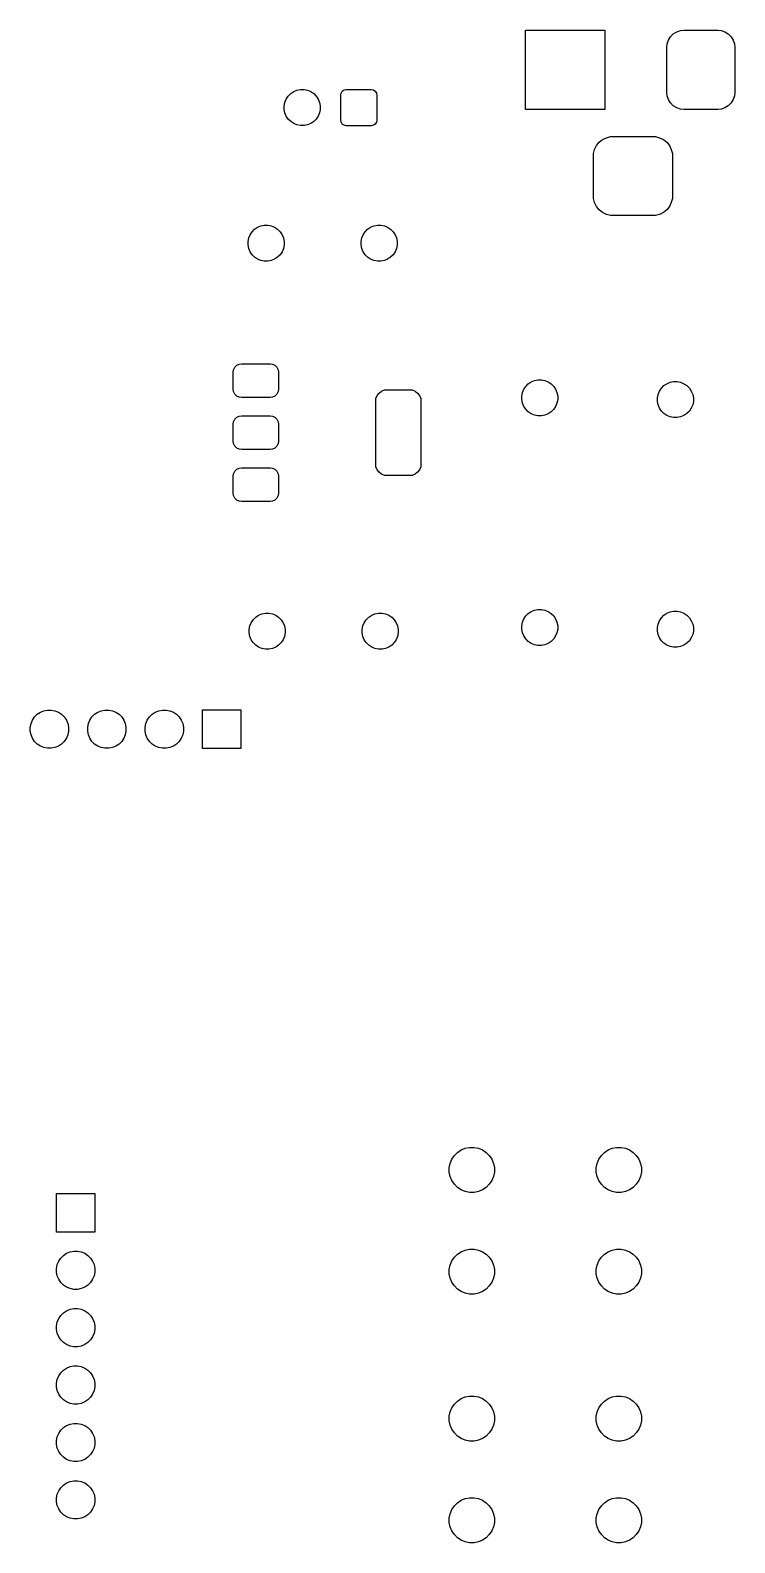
# Model space of a CAD drawing. Extents: x 51.6 to 130.8, y -155.7 to -87.4.
# Drawn here: x 99.7 to 130.8, y -154.3 to -87.4 of the extents above; entities that cross this region are included whole.
import ezdxf

# ---------------------------------------------------------------- set-up
doc = ezdxf.new("R2010")
doc.units = 0
doc.layers.add('BLACK', color=7, linetype='CONTINUOUS')

msp = doc.modelspace()

# ---------------------------------------------------------------- linework, layer by layer
at = {"layer": 'BLACK', "linetype": 'CONTINUOUS'}
for p, q in [((121.575, -90.9025), (121.575, -87.4025)), ((121.575, -87.4025), (125.075, -87.4025)), ((125.075, -87.4025), (125.075, -90.9025)), ((127.986688, -87.687323), (128.109823, -87.564188)), ((128.109823, -87.564188), (128.258036, -87.472769)), ((128.258036, -87.472769), (128.423337, -87.417995)), ((128.423337, -87.417995), (128.575, -87.4025)), ((128.575, -87.4025), (130.075, -87.4025)), ((130.075, -87.4025), (130.226663, -87.417995)), ((130.226663, -87.417995), (130.391964, -87.472769)), ((130.391964, -87.472769), (130.540177, -87.564188)), ((130.540177, -87.564188), (130.663312, -87.687323)), ((127.825, -88.1525), (127.840495, -88.000837)), ((127.825, -90.1525), (127.825, -88.1525)), ((127.840495, -88.000837), (127.895269, -87.835536)), ((127.895269, -87.835536), (127.986688, -87.687323)), ((130.663312, -87.687323), (130.754731, -87.835536)), ((130.754731, -87.835536), (130.809505, -88.000837)), ((130.809505, -88.000837), (130.825, -88.1525)), ((130.825, -88.1525), (130.825, -90.1525)), ((110.994463, -90.447883), (111.081592, -90.317485)), ((111.081592, -90.317485), (111.192485, -90.206592)), ((111.192485, -90.206592), (111.322883, -90.119463)), ((111.322883, -90.119463), (111.467772, -90.059448)), ((111.467772, -90.059448), (111.621586, -90.028852)), ((111.621586, -90.028852), (111.778414, -90.028852)), ((111.778414, -90.028852), (111.932228, -90.059448)), ((111.932228, -90.059448), (112.077117, -90.119463)), ((112.077117, -90.119463), (112.207515, -90.206592)), ((112.207515, -90.206592), (112.318408, -90.317485)), ((112.318408, -90.317485), (112.405537, -90.447883)), ((113.4, -90.275), (113.41903, -90.179329)), ((113.4, -91.375), (113.4, -90.275)), ((113.41903, -90.179329), (113.473223, -90.098223)), ((113.473223, -90.098223), (113.554329, -90.04403)), ((113.554329, -90.04403), (113.65, -90.025)), ((113.65, -90.025), (114.75, -90.025)), ((114.75, -90.025), (114.845671, -90.04403)), ((114.845671, -90.04403), (114.926777, -90.098223)), ((114.926777, -90.098223), (114.98097, -90.179329)), ((114.98097, -90.179329), (115, -90.275)), ((115, -90.275), (115, -91.375)), ((127.840495, -90.304163), (127.825, -90.1525)), ((127.895269, -90.469464), (127.840495, -90.304163)), ((130.809505, -90.304163), (130.754731, -90.469464)), ((130.825, -90.1525), (130.809505, -90.304163)), ((110.903852, -90.746586), (110.934448, -90.592772)), ((110.903852, -90.903414), (110.903852, -90.746586)), ((110.934448, -91.057228), (110.903852, -90.903414)), ((110.934448, -90.592772), (110.994463, -90.447883)), ((112.405537, -90.447883), (112.465552, -90.592772)), ((112.465552, -90.592772), (112.496148, -90.746586)), ((112.496148, -90.903414), (112.465552, -91.057228)), ((112.496148, -90.746586), (112.496148, -90.903414)), ((125.075, -90.9025), (121.575, -90.9025)), ((127.986688, -90.617677), (127.895269, -90.469464)), ((128.109823, -90.740812), (127.986688, -90.617677)), ((128.258036, -90.832231), (128.109823, -90.740812)), ((128.423337, -90.887005), (128.258036, -90.832231)), ((128.575, -90.9025), (128.423337, -90.887005)), ((130.075, -90.9025), (128.575, -90.9025)), ((130.226663, -90.887005), (130.075, -90.9025)), ((130.391964, -90.832231), (130.226663, -90.887005)), ((130.540177, -90.740812), (130.391964, -90.832231)), ((130.663312, -90.617677), (130.540177, -90.740812)), ((130.754731, -90.469464), (130.663312, -90.617677)), ((110.994463, -91.202117), (110.934448, -91.057228)), ((111.081592, -91.332515), (110.994463, -91.202117)), ((111.192485, -91.443408), (111.081592, -91.332515)), ((111.322883, -91.530537), (111.192485, -91.443408)), ((111.467772, -91.590552), (111.322883, -91.530537)), ((111.621586, -91.621148), (111.467772, -91.590552)), ((111.778414, -91.621148), (111.621586, -91.621148)), ((111.932228, -91.590552), (111.778414, -91.621148)), ((112.077117, -91.530537), (111.932228, -91.590552)), ((112.207515, -91.443408), (112.077117, -91.530537)), ((112.318408, -91.332515), (112.207515, -91.443408)), ((112.405537, -91.202117), (112.318408, -91.332515)), ((112.465552, -91.057228), (112.405537, -91.202117)), ((113.41903, -91.470671), (113.4, -91.375)), ((113.473223, -91.551777), (113.41903, -91.470671)), ((113.554329, -91.60597), (113.473223, -91.551777)), ((113.65, -91.625), (113.554329, -91.60597)), ((114.75, -91.625), (113.65, -91.625)), ((114.845671, -91.60597), (114.75, -91.625)), ((114.926777, -91.551777), (114.845671, -91.60597)), ((114.98097, -91.470671), (114.926777, -91.551777)), ((115, -91.375), (114.98097, -91.470671)), ((124.831282, -92.358782), (124.978753, -92.240241)), ((124.978753, -92.240241), (125.148259, -92.156173)), ((125.148259, -92.156173), (125.331875, -92.11051)), ((125.331875, -92.11051), (125.45, -92.1025)), ((125.45, -92.1025), (127.2, -92.1025)), ((127.2, -92.1025), (127.318125, -92.11051)), ((127.318125, -92.11051), (127.501741, -92.156173)), ((127.501741, -92.156173), (127.671247, -92.240241)), ((127.671247, -92.240241), (127.818718, -92.358782)), ((124.575, -92.9775), (124.58301, -92.859375)), ((124.575, -94.7275), (124.575, -92.9775)), ((124.58301, -92.859375), (124.628673, -92.675759)), ((124.628673, -92.675759), (124.712741, -92.506253)), ((124.712741, -92.506253), (124.831282, -92.358782)), ((127.818718, -92.358782), (127.937259, -92.506253)), ((127.937259, -92.506253), (128.021327, -92.675759)), ((128.021327, -92.675759), (128.06699, -92.859375)), ((128.06699, -92.859375), (128.075, -92.9775)), ((128.075, -92.9775), (128.075, -94.7275)), ((124.58301, -94.845625), (124.575, -94.7275)), ((124.628673, -95.029241), (124.58301, -94.845625)), ((128.06699, -94.845625), (128.021327, -95.029241)), ((128.075, -94.7275), (128.06699, -94.845625)), ((124.712741, -95.198747), (124.628673, -95.029241)), ((124.831282, -95.346218), (124.712741, -95.198747)), ((124.978753, -95.464759), (124.831282, -95.346218)), ((125.148259, -95.548827), (124.978753, -95.464759)), ((125.331875, -95.59449), (125.148259, -95.548827)), ((125.45, -95.6025), (125.331875, -95.59449)), ((127.2, -95.6025), (125.45, -95.6025)), ((127.318125, -95.59449), (127.2, -95.6025)), ((127.501741, -95.548827), (127.318125, -95.59449)), ((127.671247, -95.464759), (127.501741, -95.548827)), ((127.818718, -95.346218), (127.671247, -95.464759)), ((127.937259, -95.198747), (127.818718, -95.346218)), ((128.021327, -95.029241), (127.937259, -95.198747)), ((109.394463, -96.447883), (109.481592, -96.317485)), ((109.481592, -96.317485), (109.592485, -96.206592)), ((109.592485, -96.206592), (109.722883, -96.119463)), ((109.722883, -96.119463), (109.867772, -96.059448)), ((109.867772, -96.059448), (110.021586, -96.028852)), ((110.021586, -96.028852), (110.178414, -96.028852)), ((110.178414, -96.028852), (110.332228, -96.059448)), ((110.332228, -96.059448), (110.477117, -96.119463)), ((110.477117, -96.119463), (110.607515, -96.206592)), ((110.607515, -96.206592), (110.718408, -96.317485)), ((110.718408, -96.317485), (110.805537, -96.447883)), ((114.394463, -96.447883), (114.481592, -96.317485)), ((114.481592, -96.317485), (114.592485, -96.206592)), ((114.592485, -96.206592), (114.722883, -96.119463)), ((114.722883, -96.119463), (114.867772, -96.059448)), ((114.867772, -96.059448), (115.021586, -96.028852)), ((115.021586, -96.028852), (115.178414, -96.028852)), ((115.178414, -96.028852), (115.332228, -96.059448)), ((115.332228, -96.059448), (115.477117, -96.119463)), ((115.477117, -96.119463), (115.607515, -96.206592)), ((115.607515, -96.206592), (115.718408, -96.317485)), ((115.718408, -96.317485), (115.805537, -96.447883)), ((109.303852, -96.746586), (109.334448, -96.592772)), ((109.303852, -96.903414), (109.303852, -96.746586)), ((109.334448, -97.057228), (109.303852, -96.903414)), ((109.334448, -96.592772), (109.394463, -96.447883)), ((110.805537, -96.447883), (110.865552, -96.592772)), ((110.865552, -96.592772), (110.896148, -96.746586)), ((110.896148, -96.903414), (110.865552, -97.057228)), ((110.896148, -96.746586), (110.896148, -96.903414)), ((114.303852, -96.746586), (114.334448, -96.592772)), ((114.303852, -96.903414), (114.303852, -96.746586)), ((114.334448, -97.057228), (114.303852, -96.903414)), ((114.334448, -96.592772), (114.394463, -96.447883)), ((115.805537, -96.447883), (115.865552, -96.592772)), ((115.865552, -96.592772), (115.896148, -96.746586)), ((115.896148, -96.903414), (115.865552, -97.057228)), ((115.896148, -96.746586), (115.896148, -96.903414)), ((109.394463, -97.202117), (109.334448, -97.057228)), ((109.481592, -97.332515), (109.394463, -97.202117)), ((109.592485, -97.443408), (109.481592, -97.332515)), ((109.722883, -97.530537), (109.592485, -97.443408)), ((109.867772, -97.590552), (109.722883, -97.530537)), ((110.021586, -97.621148), (109.867772, -97.590552)), ((110.178414, -97.621148), (110.021586, -97.621148)), ((110.332228, -97.590552), (110.178414, -97.621148)), ((110.477117, -97.530537), (110.332228, -97.590552)), ((110.607515, -97.443408), (110.477117, -97.530537)), ((110.718408, -97.332515), (110.607515, -97.443408)), ((110.805537, -97.202117), (110.718408, -97.332515)), ((110.865552, -97.057228), (110.805537, -97.202117)), ((114.394463, -97.202117), (114.334448, -97.057228)), ((114.481592, -97.332515), (114.394463, -97.202117)), ((114.592485, -97.443408), (114.481592, -97.332515)), ((114.722883, -97.530537), (114.592485, -97.443408)), ((114.867772, -97.590552), (114.722883, -97.530537)), ((115.021586, -97.621148), (114.867772, -97.590552)), ((115.178414, -97.621148), (115.021586, -97.621148)), ((115.332228, -97.590552), (115.178414, -97.621148)), ((115.477117, -97.530537), (115.332228, -97.590552)), ((115.607515, -97.443408), (115.477117, -97.530537)), ((115.718408, -97.332515), (115.607515, -97.443408)), ((115.805537, -97.202117), (115.718408, -97.332515)), ((115.865552, -97.057228), (115.805537, -97.202117)), ((108.66559, -102.425499), (108.719807, -102.314596)), ((108.719807, -102.314596), (108.807096, -102.227307)), ((108.807096, -102.227307), (108.917999, -102.17309)), ((108.917999, -102.17309), (109.025, -102.1575)), ((109.025, -102.1575), (110.275, -102.1575)), ((110.275, -102.1575), (110.382001, -102.17309)), ((110.382001, -102.17309), (110.492904, -102.227307)), ((110.492904, -102.227307), (110.580193, -102.314596)), ((110.580193, -102.314596), (110.63441, -102.425499)), ((108.65, -102.5325), (108.66559, -102.425499)), ((108.65, -103.2825), (108.65, -102.5325)), ((110.63441, -102.425499), (110.65, -102.5325)), ((110.65, -102.5325), (110.65, -103.2825)), ((121.581592, -103.157485), (121.692485, -103.046592)), ((121.692485, -103.046592), (121.822883, -102.959463)), ((121.822883, -102.959463), (121.967772, -102.899448)), ((121.967772, -102.899448), (122.121586, -102.868852)), ((122.121586, -102.868852), (122.278414, -102.868852)), ((122.278414, -102.868852), (122.432228, -102.899448)), ((122.432228, -102.899448), (122.577117, -102.959463)), ((122.577117, -102.959463), (122.707515, -103.046592)), ((122.707515, -103.046592), (122.818408, -103.157485)), ((127.692485, -103.126592), (127.822883, -103.039463)), ((127.822883, -103.039463), (127.967772, -102.979448)), ((127.967772, -102.979448), (128.121586, -102.948852)), ((128.121586, -102.948852), (128.278414, -102.948852)), ((128.278414, -102.948852), (128.432228, -102.979448)), ((128.432228, -102.979448), (128.577117, -103.039463)), ((128.577117, -103.039463), (128.707515, -103.126592)), ((108.66559, -103.389501), (108.65, -103.2825)), ((108.719807, -103.500404), (108.66559, -103.389501)), ((108.807096, -103.587693), (108.719807, -103.500404)), ((108.917999, -103.64191), (108.807096, -103.587693)), ((109.025, -103.6575), (108.917999, -103.64191)), ((110.275, -103.6575), (109.025, -103.6575)), ((110.382001, -103.64191), (110.275, -103.6575)), ((110.492904, -103.587693), (110.382001, -103.64191)), ((110.580193, -103.500404), (110.492904, -103.587693)), ((110.63441, -103.389501), (110.580193, -103.500404)), ((110.65, -103.2825), (110.63441, -103.389501)), ((114.95, -103.8075), (114.961427, -103.701217)), ((114.961427, -103.701217), (115.011161, -103.567876)), ((115.011161, -103.567876), (115.096447, -103.453947)), ((115.096447, -103.453947), (115.210376, -103.368661)), ((115.210376, -103.368661), (115.343717, -103.318927)), ((115.343717, -103.318927), (115.45, -103.3075)), ((115.45, -103.3075), (116.45, -103.3075)), ((116.45, -103.3075), (116.556283, -103.318927)), ((116.556283, -103.318927), (116.689624, -103.368661)), ((116.689624, -103.368661), (116.803553, -103.453947)), ((116.803553, -103.453947), (116.888839, -103.567876)), ((116.888839, -103.567876), (116.938573, -103.701217)), ((116.938573, -103.701217), (116.95, -103.8075)), ((121.403852, -103.586586), (121.434448, -103.432772)), ((121.403852, -103.743414), (121.403852, -103.586586)), ((121.434448, -103.432772), (121.494463, -103.287883)), ((121.494463, -103.287883), (121.581592, -103.157485)), ((122.818408, -103.157485), (122.905537, -103.287883)), ((122.905537, -103.287883), (122.965552, -103.432772)), ((122.965552, -103.432772), (122.996148, -103.586586)), ((122.996148, -103.586586), (122.996148, -103.743414)), ((127.403852, -103.666586), (127.434448, -103.512772)), ((127.403852, -103.823414), (127.403852, -103.666586)), ((127.434448, -103.512772), (127.494463, -103.367883)), ((127.494463, -103.367883), (127.581592, -103.237485)), ((127.581592, -103.237485), (127.692485, -103.126592)), ((128.707515, -103.126592), (128.818408, -103.237485)), ((128.818408, -103.237485), (128.905537, -103.367883)), ((128.905537, -103.367883), (128.965552, -103.512772)), ((128.965552, -103.512772), (128.996148, -103.666586)), ((128.996148, -103.666586), (128.996148, -103.823414)), ((114.95, -106.6075), (114.95, -103.8075)), ((116.95, -103.8075), (116.95, -106.6075)), ((121.434448, -103.897228), (121.403852, -103.743414)), ((121.494463, -104.042117), (121.434448, -103.897228)), ((121.581592, -104.172515), (121.494463, -104.042117)), ((121.692485, -104.283408), (121.581592, -104.172515)), ((121.822883, -104.370537), (121.692485, -104.283408)), ((121.967772, -104.430552), (121.822883, -104.370537)), ((122.577117, -104.370537), (122.432228, -104.430552)), ((122.707515, -104.283408), (122.577117, -104.370537)), ((122.818408, -104.172515), (122.707515, -104.283408)), ((122.905537, -104.042117), (122.818408, -104.172515)), ((122.965552, -103.897228), (122.905537, -104.042117)), ((122.996148, -103.743414), (122.965552, -103.897228)), ((127.434448, -103.977228), (127.403852, -103.823414)), ((127.494463, -104.122117), (127.434448, -103.977228)), ((127.581592, -104.252515), (127.494463, -104.122117)), ((127.692485, -104.363408), (127.581592, -104.252515)), ((127.822883, -104.450537), (127.692485, -104.363408)), ((128.707515, -104.363408), (128.577117, -104.450537)), ((128.818408, -104.252515), (128.707515, -104.363408)), ((128.905537, -104.122117), (128.818408, -104.252515)), ((128.965552, -103.977228), (128.905537, -104.122117)), ((128.996148, -103.823414), (128.965552, -103.977228)), ((108.65, -104.8325), (108.66559, -104.725499)), ((108.65, -105.5825), (108.65, -104.8325)), ((108.66559, -104.725499), (108.719807, -104.614596)), ((108.719807, -104.614596), (108.807096, -104.527307)), ((108.807096, -104.527307), (108.917999, -104.47309)), ((108.917999, -104.47309), (109.025, -104.4575)), ((109.025, -104.4575), (110.275, -104.4575)), ((110.275, -104.4575), (110.382001, -104.47309)), ((110.382001, -104.47309), (110.492904, -104.527307)), ((110.492904, -104.527307), (110.580193, -104.614596)), ((110.580193, -104.614596), (110.63441, -104.725499)), ((110.63441, -104.725499), (110.65, -104.8325)), ((110.65, -104.8325), (110.65, -105.5825)), ((122.121586, -104.461148), (121.967772, -104.430552)), ((122.278414, -104.461148), (122.121586, -104.461148)), ((122.432228, -104.430552), (122.278414, -104.461148)), ((127.967772, -104.510552), (127.822883, -104.450537)), ((128.121586, -104.541148), (127.967772, -104.510552)), ((128.278414, -104.541148), (128.121586, -104.541148)), ((128.432228, -104.510552), (128.278414, -104.541148)), ((128.577117, -104.450537), (128.432228, -104.510552)), ((108.66559, -105.689501), (108.65, -105.5825)), ((108.719807, -105.800404), (108.66559, -105.689501)), ((110.63441, -105.689501), (110.580193, -105.800404)), ((110.65, -105.5825), (110.63441, -105.689501)), ((108.807096, -105.887693), (108.719807, -105.800404)), ((108.917999, -105.94191), (108.807096, -105.887693)), ((109.025, -105.9575), (108.917999, -105.94191)), ((110.275, -105.9575), (109.025, -105.9575)), ((110.382001, -105.94191), (110.275, -105.9575)), ((110.492904, -105.887693), (110.382001, -105.94191)), ((110.580193, -105.800404), (110.492904, -105.887693)), ((108.65, -107.1325), (108.66559, -107.025499)), ((108.66559, -107.025499), (108.719807, -106.914596)), ((108.719807, -106.914596), (108.807096, -106.827307)), ((108.807096, -106.827307), (108.917999, -106.77309)), ((108.917999, -106.77309), (109.025, -106.7575)), ((109.025, -106.7575), (110.275, -106.7575)), ((110.275, -106.7575), (110.382001, -106.77309)), ((110.382001, -106.77309), (110.492904, -106.827307)), ((110.492904, -106.827307), (110.580193, -106.914596)), ((110.580193, -106.914596), (110.63441, -107.025499)), ((110.63441, -107.025499), (110.65, -107.1325)), ((114.961427, -106.713783), (114.95, -106.6075)), ((115.011161, -106.847124), (114.961427, -106.713783)), ((115.096447, -106.961053), (115.011161, -106.847124)), ((115.210376, -107.046339), (115.096447, -106.961053)), ((115.343717, -107.096073), (115.210376, -107.046339)), ((116.689624, -107.046339), (116.556283, -107.096073)), ((116.803553, -106.961053), (116.689624, -107.046339)), ((116.888839, -106.847124), (116.803553, -106.961053)), ((116.938573, -106.713783), (116.888839, -106.847124)), ((116.95, -106.6075), (116.938573, -106.713783)), ((108.65, -107.8825), (108.65, -107.1325)), ((110.65, -107.1325), (110.65, -107.8825)), ((115.45, -107.1075), (115.343717, -107.096073)), ((116.45, -107.1075), (115.45, -107.1075)), ((116.556283, -107.096073), (116.45, -107.1075)), ((108.66559, -107.989501), (108.65, -107.8825)), ((108.719807, -108.100404), (108.66559, -107.989501)), ((108.807096, -108.187693), (108.719807, -108.100404)), ((108.917999, -108.24191), (108.807096, -108.187693)), ((109.025, -108.2575), (108.917999, -108.24191)), ((110.275, -108.2575), (109.025, -108.2575)), ((110.382001, -108.24191), (110.275, -108.2575)), ((110.492904, -108.187693), (110.382001, -108.24191)), ((110.580193, -108.100404), (110.492904, -108.187693)), ((110.63441, -107.989501), (110.580193, -108.100404)), ((110.65, -107.8825), (110.63441, -107.989501)), ((121.822883, -113.119463), (121.967772, -113.059448)), ((121.967772, -113.059448), (122.121586, -113.028852)), ((122.121586, -113.028852), (122.278414, -113.028852)), ((122.278414, -113.028852), (122.432228, -113.059448)), ((122.432228, -113.059448), (122.577117, -113.119463)), ((109.353852, -113.911586), (109.384448, -113.757772)), ((109.384448, -113.757772), (109.444463, -113.612883)), ((109.444463, -113.612883), (109.531592, -113.482485)), ((109.531592, -113.482485), (109.642485, -113.371592)), ((109.642485, -113.371592), (109.772883, -113.284463)), ((109.772883, -113.284463), (109.917772, -113.224448)), ((109.917772, -113.224448), (110.071586, -113.193852)), ((110.071586, -113.193852), (110.228414, -113.193852)), ((110.228414, -113.193852), (110.382228, -113.224448)), ((110.382228, -113.224448), (110.527117, -113.284463)), ((110.527117, -113.284463), (110.657515, -113.371592)), ((110.657515, -113.371592), (110.768408, -113.482485)), ((110.768408, -113.482485), (110.855537, -113.612883)), ((110.855537, -113.612883), (110.915552, -113.757772)), ((110.915552, -113.757772), (110.946148, -113.911586)), ((114.353852, -113.911586), (114.384448, -113.757772)), ((114.384448, -113.757772), (114.444463, -113.612883)), ((114.444463, -113.612883), (114.531592, -113.482485)), ((114.531592, -113.482485), (114.642485, -113.371592)), ((114.642485, -113.371592), (114.772883, -113.284463)), ((114.772883, -113.284463), (114.917772, -113.224448)), ((114.917772, -113.224448), (115.071586, -113.193852)), ((115.071586, -113.193852), (115.228414, -113.193852)), ((115.228414, -113.193852), (115.382228, -113.224448)), ((115.382228, -113.224448), (115.527117, -113.284463)), ((115.527117, -113.284463), (115.657515, -113.371592)), ((115.657515, -113.371592), (115.768408, -113.482485)), ((115.768408, -113.482485), (115.855537, -113.612883)), ((115.855537, -113.612883), (115.915552, -113.757772)), ((115.915552, -113.757772), (115.946148, -113.911586)), ((121.403852, -113.746586), (121.434448, -113.592772)), ((121.403852, -113.903414), (121.403852, -113.746586)), ((121.434448, -113.592772), (121.494463, -113.447883)), ((121.494463, -113.447883), (121.581592, -113.317485)), ((121.581592, -113.317485), (121.692485, -113.206592)), ((121.692485, -113.206592), (121.822883, -113.119463)), ((122.577117, -113.119463), (122.707515, -113.206592)), ((122.707515, -113.206592), (122.818408, -113.317485)), ((122.818408, -113.317485), (122.905537, -113.447883)), ((122.905537, -113.447883), (122.965552, -113.592772)), ((122.965552, -113.592772), (122.996148, -113.746586)), ((122.996148, -113.746586), (122.996148, -113.903414)), ((127.403852, -113.826586), (127.434448, -113.672772)), ((127.434448, -113.672772), (127.494463, -113.527883)), ((127.494463, -113.527883), (127.581592, -113.397485)), ((127.581592, -113.397485), (127.692485, -113.286592)), ((127.692485, -113.286592), (127.822883, -113.199463)), ((127.822883, -113.199463), (127.967772, -113.139448)), ((127.967772, -113.139448), (128.121586, -113.108852)), ((128.121586, -113.108852), (128.278414, -113.108852)), ((128.278414, -113.108852), (128.432228, -113.139448)), ((128.432228, -113.139448), (128.577117, -113.199463)), ((128.577117, -113.199463), (128.707515, -113.286592)), ((128.707515, -113.286592), (128.818408, -113.397485)), ((128.818408, -113.397485), (128.905537, -113.527883)), ((128.905537, -113.527883), (128.965552, -113.672772)), ((128.965552, -113.672772), (128.996148, -113.826586)), ((109.353852, -114.068414), (109.353852, -113.911586)), ((109.384448, -114.222228), (109.353852, -114.068414)), ((109.444463, -114.367117), (109.384448, -114.222228)), ((109.531592, -114.497515), (109.444463, -114.367117)), ((110.855537, -114.367117), (110.768408, -114.497515)), ((110.915552, -114.222228), (110.855537, -114.367117)), ((110.946148, -114.068414), (110.915552, -114.222228)), ((110.946148, -113.911586), (110.946148, -114.068414)), ((114.353852, -114.068414), (114.353852, -113.911586)), ((114.384448, -114.222228), (114.353852, -114.068414)), ((114.444463, -114.367117), (114.384448, -114.222228)), ((114.531592, -114.497515), (114.444463, -114.367117)), ((115.855537, -114.367117), (115.768408, -114.497515)), ((115.915552, -114.222228), (115.855537, -114.367117)), ((115.946148, -114.068414), (115.915552, -114.222228)), ((115.946148, -113.911586), (115.946148, -114.068414)), ((121.434448, -114.057228), (121.403852, -113.903414)), ((121.494463, -114.202117), (121.434448, -114.057228)), ((121.581592, -114.332515), (121.494463, -114.202117)), ((121.692485, -114.443408), (121.581592, -114.332515)), ((122.818408, -114.332515), (122.707515, -114.443408)), ((122.905537, -114.202117), (122.818408, -114.332515)), ((122.965552, -114.057228), (122.905537, -114.202117)), ((122.996148, -113.903414), (122.965552, -114.057228)), ((127.403852, -113.983414), (127.403852, -113.826586)), ((127.434448, -114.137228), (127.403852, -113.983414)), ((127.494463, -114.282117), (127.434448, -114.137228)), ((127.581592, -114.412515), (127.494463, -114.282117)), ((127.692485, -114.523408), (127.581592, -114.412515)), ((128.818408, -114.412515), (128.707515, -114.523408)), ((128.905537, -114.282117), (128.818408, -114.412515)), ((128.965552, -114.137228), (128.905537, -114.282117)), ((128.996148, -113.983414), (128.965552, -114.137228)), ((128.996148, -113.826586), (128.996148, -113.983414)), ((109.642485, -114.608408), (109.531592, -114.497515)), ((109.772883, -114.695537), (109.642485, -114.608408)), ((109.917772, -114.755552), (109.772883, -114.695537)), ((110.071586, -114.786148), (109.917772, -114.755552)), ((110.228414, -114.786148), (110.071586, -114.786148)), ((110.382228, -114.755552), (110.228414, -114.786148)), ((110.527117, -114.695537), (110.382228, -114.755552)), ((110.657515, -114.608408), (110.527117, -114.695537)), ((110.768408, -114.497515), (110.657515, -114.608408)), ((114.642485, -114.608408), (114.531592, -114.497515)), ((114.772883, -114.695537), (114.642485, -114.608408)), ((114.917772, -114.755552), (114.772883, -114.695537)), ((115.071586, -114.786148), (114.917772, -114.755552)), ((115.228414, -114.786148), (115.071586, -114.786148)), ((115.382228, -114.755552), (115.228414, -114.786148)), ((115.527117, -114.695537), (115.382228, -114.755552)), ((115.657515, -114.608408), (115.527117, -114.695537)), ((115.768408, -114.497515), (115.657515, -114.608408)), ((121.822883, -114.530537), (121.692485, -114.443408)), ((121.967772, -114.590552), (121.822883, -114.530537)), ((122.121586, -114.621148), (121.967772, -114.590552)), ((122.278414, -114.621148), (122.121586, -114.621148)), ((122.432228, -114.590552), (122.278414, -114.621148)), ((122.577117, -114.530537), (122.432228, -114.590552)), ((122.707515, -114.443408), (122.577117, -114.530537)), ((127.822883, -114.610537), (127.692485, -114.523408)), ((127.967772, -114.670552), (127.822883, -114.610537)), ((128.121586, -114.701148), (127.967772, -114.670552)), ((128.278414, -114.701148), (128.121586, -114.701148)), ((128.432228, -114.670552), (128.278414, -114.701148)), ((128.577117, -114.610537), (128.432228, -114.670552)), ((128.707515, -114.523408), (128.577117, -114.610537)), ((99.862941, -117.785766), (99.980766, -117.667941)), ((99.980766, -117.667941), (100.119313, -117.575367)), ((100.119313, -117.575367), (100.273258, -117.511601)), ((100.273258, -117.511601), (100.436685, -117.479093)), ((100.436685, -117.479093), (100.603315, -117.479093)), ((100.603315, -117.479093), (100.766742, -117.511601)), ((100.766742, -117.511601), (100.920687, -117.575367)), ((100.920687, -117.575367), (101.059234, -117.667941)), ((101.059234, -117.667941), (101.177059, -117.785766)), ((102.402941, -117.785766), (102.520766, -117.667941)), ((102.520766, -117.667941), (102.659313, -117.575367)), ((102.659313, -117.575367), (102.813258, -117.511601)), ((102.813258, -117.511601), (102.976685, -117.479093)), ((102.976685, -117.479093), (103.143315, -117.479093)), ((103.143315, -117.479093), (103.306742, -117.511601)), ((103.306742, -117.511601), (103.460687, -117.575367)), ((103.460687, -117.575367), (103.599234, -117.667941)), ((103.599234, -117.667941), (103.717059, -117.785766)), ((104.942941, -117.785766), (105.060766, -117.667941)), ((105.060766, -117.667941), (105.199313, -117.575367)), ((105.199313, -117.575367), (105.353258, -117.511601)), ((105.353258, -117.511601), (105.516685, -117.479093)), ((105.516685, -117.479093), (105.683315, -117.479093)), ((105.683315, -117.479093), (105.846742, -117.511601)), ((105.846742, -117.511601), (106.000687, -117.575367)), ((106.000687, -117.575367), (106.139234, -117.667941)), ((106.139234, -117.667941), (106.257059, -117.785766)), ((107.29, -119.175), (107.29, -117.475)), ((107.29, -117.475), (108.99, -117.475)), ((108.99, -117.475), (108.99, -119.175)), ((99.674093, -118.241685), (99.706601, -118.078258)), ((99.674093, -118.408315), (99.674093, -118.241685)), ((99.706601, -118.571742), (99.674093, -118.408315)), ((99.706601, -118.078258), (99.770367, -117.924313)), ((99.770367, -117.924313), (99.862941, -117.785766)), ((101.177059, -117.785766), (101.269633, -117.924313)), ((101.269633, -117.924313), (101.333399, -118.078258)), ((101.333399, -118.078258), (101.365907, -118.241685)), ((101.365907, -118.408315), (101.333399, -118.571742)), ((101.365907, -118.241685), (101.365907, -118.408315)), ((102.214093, -118.241685), (102.246601, -118.078258)), ((102.214093, -118.408315), (102.214093, -118.241685)), ((102.246601, -118.571742), (102.214093, -118.408315)), ((102.246601, -118.078258), (102.310367, -117.924313)), ((102.310367, -117.924313), (102.402941, -117.785766)), ((103.717059, -117.785766), (103.809633, -117.924313)), ((103.809633, -117.924313), (103.873399, -118.078258)), ((103.873399, -118.078258), (103.905907, -118.241685)), ((103.905907, -118.408315), (103.873399, -118.571742)), ((103.905907, -118.241685), (103.905907, -118.408315)), ((104.754093, -118.241685), (104.786601, -118.078258)), ((104.754093, -118.408315), (104.754093, -118.241685)), ((104.786601, -118.571742), (104.754093, -118.408315)), ((104.786601, -118.078258), (104.850367, -117.924313)), ((104.850367, -117.924313), (104.942941, -117.785766)), ((106.257059, -117.785766), (106.349633, -117.924313)), ((106.349633, -117.924313), (106.413399, -118.078258)), ((106.413399, -118.078258), (106.445907, -118.241685)), ((106.445907, -118.408315), (106.413399, -118.571742)), ((106.445907, -118.241685), (106.445907, -118.408315)), ((99.770367, -118.725687), (99.706601, -118.571742)), ((99.862941, -118.864234), (99.770367, -118.725687)), ((99.980766, -118.982059), (99.862941, -118.864234)), ((100.119313, -119.074633), (99.980766, -118.982059)), ((100.273258, -119.138399), (100.119313, -119.074633)), ((100.920687, -119.074633), (100.766742, -119.138399)), ((101.059234, -118.982059), (100.920687, -119.074633)), ((101.177059, -118.864234), (101.059234, -118.982059)), ((101.269633, -118.725687), (101.177059, -118.864234)), ((101.333399, -118.571742), (101.269633, -118.725687)), ((102.310367, -118.725687), (102.246601, -118.571742)), ((102.402941, -118.864234), (102.310367, -118.725687)), ((102.520766, -118.982059), (102.402941, -118.864234)), ((102.659313, -119.074633), (102.520766, -118.982059)), ((102.813258, -119.138399), (102.659313, -119.074633)), ((103.460687, -119.074633), (103.306742, -119.138399)), ((103.599234, -118.982059), (103.460687, -119.074633)), ((103.717059, -118.864234), (103.599234, -118.982059)), ((103.809633, -118.725687), (103.717059, -118.864234)), ((103.873399, -118.571742), (103.809633, -118.725687)), ((104.850367, -118.725687), (104.786601, -118.571742)), ((104.942941, -118.864234), (104.850367, -118.725687)), ((105.060766, -118.982059), (104.942941, -118.864234)), ((105.199313, -119.074633), (105.060766, -118.982059)), ((105.353258, -119.138399), (105.199313, -119.074633)), ((106.000687, -119.074633), (105.846742, -119.138399)), ((106.139234, -118.982059), (106.000687, -119.074633)), ((106.257059, -118.864234), (106.139234, -118.982059)), ((106.349633, -118.725687), (106.257059, -118.864234)), ((106.413399, -118.571742), (106.349633, -118.725687)), ((100.436685, -119.170907), (100.273258, -119.138399)), ((100.603315, -119.170907), (100.436685, -119.170907)), ((100.766742, -119.138399), (100.603315, -119.170907)), ((102.976685, -119.170907), (102.813258, -119.138399)), ((103.143315, -119.170907), (102.976685, -119.170907)), ((103.306742, -119.138399), (103.143315, -119.170907)), ((105.516685, -119.170907), (105.353258, -119.138399)), ((105.683315, -119.170907), (105.516685, -119.170907)), ((105.846742, -119.138399), (105.683315, -119.170907)), ((108.99, -119.175), (107.29, -119.175)), ((118.42699, -137.190607), (118.565607, -137.05199)), ((118.565607, -137.05199), (118.728603, -136.943079)), ((118.728603, -136.943079), (118.909715, -136.86806)), ((118.909715, -136.86806), (119.101983, -136.829815)), ((119.101983, -136.829815), (119.298017, -136.829815)), ((119.298017, -136.829815), (119.490285, -136.86806)), ((119.490285, -136.86806), (119.671397, -136.943079)), ((119.671397, -136.943079), (119.834393, -137.05199)), ((119.834393, -137.05199), (119.97301, -137.190607)), ((124.92699, -137.190607), (125.065607, -137.05199)), ((125.065607, -137.05199), (125.228603, -136.943079)), ((125.228603, -136.943079), (125.409715, -136.86806)), ((125.409715, -136.86806), (125.601983, -136.829815)), ((125.601983, -136.829815), (125.798017, -136.829815)), ((125.798017, -136.829815), (125.990285, -136.86806)), ((125.990285, -136.86806), (126.171397, -136.943079)), ((126.171397, -136.943079), (126.334393, -137.05199)), ((126.334393, -137.05199), (126.47301, -137.190607)), ((118.204815, -137.726983), (118.24306, -137.534715)), ((118.204815, -137.923017), (118.204815, -137.726983)), ((118.24306, -137.534715), (118.318079, -137.353603)), ((118.318079, -137.353603), (118.42699, -137.190607)), ((119.97301, -137.190607), (120.081921, -137.353603)), ((120.081921, -137.353603), (120.15694, -137.534715)), ((120.15694, -137.534715), (120.195185, -137.726983)), ((120.195185, -137.726983), (120.195185, -137.923017)), ((124.704815, -137.726983), (124.74306, -137.534715)), ((124.704815, -137.923017), (124.704815, -137.726983)), ((124.74306, -137.534715), (124.818079, -137.353603)), ((124.818079, -137.353603), (124.92699, -137.190607)), ((126.47301, -137.190607), (126.581921, -137.353603)), ((126.581921, -137.353603), (126.65694, -137.534715)), ((126.65694, -137.534715), (126.695185, -137.726983)), ((126.695185, -137.726983), (126.695185, -137.923017)), ((118.24306, -138.115285), (118.204815, -137.923017)), ((118.318079, -138.296397), (118.24306, -138.115285)), ((118.42699, -138.459393), (118.318079, -138.296397)), ((118.565607, -138.59801), (118.42699, -138.459393)), ((119.97301, -138.459393), (119.834393, -138.59801)), ((120.081921, -138.296397), (119.97301, -138.459393)), ((120.15694, -138.115285), (120.081921, -138.296397)), ((120.195185, -137.923017), (120.15694, -138.115285)), ((124.74306, -138.115285), (124.704815, -137.923017)), ((124.818079, -138.296397), (124.74306, -138.115285)), ((124.92699, -138.459393), (124.818079, -138.296397)), ((125.065607, -138.59801), (124.92699, -138.459393)), ((126.47301, -138.459393), (126.334393, -138.59801)), ((126.581921, -138.296397), (126.47301, -138.459393)), ((126.65694, -138.115285), (126.581921, -138.296397)), ((126.695185, -137.923017), (126.65694, -138.115285)), ((100.832, -140.572754), (100.832, -138.872754)), ((100.832, -138.872754), (102.532, -138.872754)), ((102.532, -138.872754), (102.532, -140.572754)), ((118.728603, -138.706921), (118.565607, -138.59801)), ((118.909715, -138.78194), (118.728603, -138.706921)), ((119.101983, -138.820185), (118.909715, -138.78194)), ((119.298017, -138.820185), (119.101983, -138.820185)), ((119.490285, -138.78194), (119.298017, -138.820185)), ((119.671397, -138.706921), (119.490285, -138.78194)), ((119.834393, -138.59801), (119.671397, -138.706921)), ((125.228603, -138.706921), (125.065607, -138.59801)), ((125.409715, -138.78194), (125.228603, -138.706921)), ((125.601983, -138.820185), (125.409715, -138.78194)), ((125.798017, -138.820185), (125.601983, -138.820185)), ((125.990285, -138.78194), (125.798017, -138.820185)), ((126.171397, -138.706921), (125.990285, -138.78194)), ((126.334393, -138.59801), (126.171397, -138.706921)), ((102.532, -140.572754), (100.832, -140.572754)), ((100.868601, -142.016012), (100.932367, -141.862067)), ((100.932367, -141.862067), (101.024941, -141.72352)), ((101.024941, -141.72352), (101.142766, -141.605695)), ((101.142766, -141.605695), (101.281313, -141.513121)), ((101.281313, -141.513121), (101.435258, -141.449355)), ((101.435258, -141.449355), (101.598685, -141.416847)), ((101.598685, -141.416847), (101.765315, -141.416847)), ((101.765315, -141.416847), (101.928742, -141.449355)), ((101.928742, -141.449355), (102.082687, -141.513121)), ((102.082687, -141.513121), (102.221234, -141.605695)), ((102.221234, -141.605695), (102.339059, -141.72352)), ((102.339059, -141.72352), (102.431633, -141.862067)), ((102.431633, -141.862067), (102.495399, -142.016012)), ((118.24306, -142.034715), (118.318079, -141.853603)), ((118.318079, -141.853603), (118.42699, -141.690607)), ((118.42699, -141.690607), (118.565607, -141.55199)), ((118.565607, -141.55199), (118.728603, -141.443079)), ((118.728603, -141.443079), (118.909715, -141.36806)), ((118.909715, -141.36806), (119.101983, -141.329815)), ((119.101983, -141.329815), (119.298017, -141.329815)), ((119.298017, -141.329815), (119.490285, -141.36806)), ((119.490285, -141.36806), (119.671397, -141.443079)), ((119.671397, -141.443079), (119.834393, -141.55199)), ((119.834393, -141.55199), (119.97301, -141.690607)), ((119.97301, -141.690607), (120.081921, -141.853603)), ((120.081921, -141.853603), (120.15694, -142.034715)), ((124.74306, -142.034715), (124.818079, -141.853603)), ((124.818079, -141.853603), (124.92699, -141.690607)), ((124.92699, -141.690607), (125.065607, -141.55199)), ((125.065607, -141.55199), (125.228603, -141.443079)), ((125.228603, -141.443079), (125.409715, -141.36806)), ((125.409715, -141.36806), (125.601983, -141.329815)), ((125.601983, -141.329815), (125.798017, -141.329815)), ((125.798017, -141.329815), (125.990285, -141.36806)), ((125.990285, -141.36806), (126.171397, -141.443079)), ((126.171397, -141.443079), (126.334393, -141.55199)), ((126.334393, -141.55199), (126.47301, -141.690607)), ((126.47301, -141.690607), (126.581921, -141.853603)), ((126.581921, -141.853603), (126.65694, -142.034715)), ((100.836093, -142.179439), (100.868601, -142.016012)), ((100.836093, -142.346069), (100.836093, -142.179439)), ((100.868601, -142.509496), (100.836093, -142.346069)), ((100.932367, -142.663441), (100.868601, -142.509496)), ((102.495399, -142.509496), (102.431633, -142.663441)), ((102.495399, -142.016012), (102.527907, -142.179439)), ((102.527907, -142.346069), (102.495399, -142.509496)), ((102.527907, -142.179439), (102.527907, -142.346069)), ((118.204815, -142.226983), (118.24306, -142.034715)), ((118.204815, -142.423017), (118.204815, -142.226983)), ((118.24306, -142.615285), (118.204815, -142.423017)), ((120.15694, -142.034715), (120.195185, -142.226983)), ((120.195185, -142.423017), (120.15694, -142.615285)), ((120.195185, -142.226983), (120.195185, -142.423017)), ((124.704815, -142.226983), (124.74306, -142.034715)), ((124.704815, -142.423017), (124.704815, -142.226983)), ((124.74306, -142.615285), (124.704815, -142.423017)), ((126.65694, -142.034715), (126.695185, -142.226983)), ((126.695185, -142.423017), (126.65694, -142.615285)), ((126.695185, -142.226983), (126.695185, -142.423017)), ((101.024941, -142.801988), (100.932367, -142.663441)), ((101.142766, -142.919813), (101.024941, -142.801988)), ((101.281313, -143.012387), (101.142766, -142.919813)), ((101.435258, -143.076153), (101.281313, -143.012387)), ((101.598685, -143.108661), (101.435258, -143.076153)), ((101.765315, -143.108661), (101.598685, -143.108661)), ((101.928742, -143.076153), (101.765315, -143.108661)), ((102.082687, -143.012387), (101.928742, -143.076153)), ((102.221234, -142.919813), (102.082687, -143.012387)), ((102.339059, -142.801988), (102.221234, -142.919813)), ((102.431633, -142.663441), (102.339059, -142.801988)), ((118.318079, -142.796397), (118.24306, -142.615285)), ((118.42699, -142.959393), (118.318079, -142.796397)), ((118.565607, -143.09801), (118.42699, -142.959393)), ((118.728603, -143.206921), (118.565607, -143.09801)), ((119.834393, -143.09801), (119.671397, -143.206921)), ((119.97301, -142.959393), (119.834393, -143.09801)), ((120.081921, -142.796397), (119.97301, -142.959393)), ((120.15694, -142.615285), (120.081921, -142.796397)), ((124.818079, -142.796397), (124.74306, -142.615285)), ((124.92699, -142.959393), (124.818079, -142.796397)), ((125.065607, -143.09801), (124.92699, -142.959393)), ((125.228603, -143.206921), (125.065607, -143.09801)), ((126.334393, -143.09801), (126.171397, -143.206921)), ((126.47301, -142.959393), (126.334393, -143.09801)), ((126.581921, -142.796397), (126.47301, -142.959393)), ((126.65694, -142.615285), (126.581921, -142.796397)), ((118.909715, -143.28194), (118.728603, -143.206921)), ((119.101983, -143.320185), (118.909715, -143.28194)), ((119.298017, -143.320185), (119.101983, -143.320185)), ((119.490285, -143.28194), (119.298017, -143.320185)), ((119.671397, -143.206921), (119.490285, -143.28194)), ((125.409715, -143.28194), (125.228603, -143.206921)), ((125.601983, -143.320185), (125.409715, -143.28194)), ((125.798017, -143.320185), (125.601983, -143.320185)), ((125.990285, -143.28194), (125.798017, -143.320185)), ((126.171397, -143.206921), (125.990285, -143.28194)), ((100.868601, -144.556012), (100.932367, -144.402067)), ((100.932367, -144.402067), (101.024941, -144.26352)), ((101.024941, -144.26352), (101.142766, -144.145695)), ((101.142766, -144.145695), (101.281313, -144.053121)), ((101.281313, -144.053121), (101.435258, -143.989355)), ((101.435258, -143.989355), (101.598685, -143.956847)), ((101.598685, -143.956847), (101.765315, -143.956847)), ((101.765315, -143.956847), (101.928742, -143.989355)), ((101.928742, -143.989355), (102.082687, -144.053121)), ((102.082687, -144.053121), (102.221234, -144.145695)), ((102.221234, -144.145695), (102.339059, -144.26352)), ((102.339059, -144.26352), (102.431633, -144.402067)), ((102.431633, -144.402067), (102.495399, -144.556012)), ((100.836093, -144.719439), (100.868601, -144.556012)), ((100.836093, -144.886069), (100.836093, -144.719439)), ((100.868601, -145.049496), (100.836093, -144.886069)), ((100.932367, -145.203441), (100.868601, -145.049496)), ((101.024941, -145.341988), (100.932367, -145.203441)), ((102.431633, -145.203441), (102.339059, -145.341988)), ((102.495399, -145.049496), (102.431633, -145.203441)), ((102.495399, -144.556012), (102.527907, -144.719439)), ((102.527907, -144.886069), (102.495399, -145.049496)), ((102.527907, -144.719439), (102.527907, -144.886069)), ((101.142766, -145.459813), (101.024941, -145.341988)), ((101.281313, -145.552387), (101.142766, -145.459813)), ((101.435258, -145.616153), (101.281313, -145.552387)), ((101.598685, -145.648661), (101.435258, -145.616153)), ((101.765315, -145.648661), (101.598685, -145.648661)), ((101.928742, -145.616153), (101.765315, -145.648661)), ((102.082687, -145.552387), (101.928742, -145.616153)), ((102.221234, -145.459813), (102.082687, -145.552387)), ((102.339059, -145.341988), (102.221234, -145.459813)), ((101.281313, -146.593121), (101.435258, -146.529355)), ((101.435258, -146.529355), (101.598685, -146.496847)), ((101.598685, -146.496847), (101.765315, -146.496847)), ((101.765315, -146.496847), (101.928742, -146.529355)), ((101.928742, -146.529355), (102.082687, -146.593121)), ((100.836093, -147.259439), (100.868601, -147.096012)), ((100.868601, -147.096012), (100.932367, -146.942067)), ((100.932367, -146.942067), (101.024941, -146.80352)), ((101.024941, -146.80352), (101.142766, -146.685695)), ((101.142766, -146.685695), (101.281313, -146.593121)), ((102.082687, -146.593121), (102.221234, -146.685695)), ((102.221234, -146.685695), (102.339059, -146.80352)), ((102.339059, -146.80352), (102.431633, -146.942067)), ((102.431633, -146.942067), (102.495399, -147.096012)), ((102.495399, -147.096012), (102.527907, -147.259439)), ((100.836093, -147.426069), (100.836093, -147.259439)), ((100.868601, -147.589496), (100.836093, -147.426069)), ((100.932367, -147.743441), (100.868601, -147.589496)), ((101.024941, -147.881988), (100.932367, -147.743441)), ((101.142766, -147.999813), (101.024941, -147.881988)), ((102.339059, -147.881988), (102.221234, -147.999813)), ((102.431633, -147.743441), (102.339059, -147.881988)), ((102.495399, -147.589496), (102.431633, -147.743441)), ((102.527907, -147.426069), (102.495399, -147.589496)), ((102.527907, -147.259439), (102.527907, -147.426069)), ((118.728603, -147.943079), (118.909715, -147.86806)), ((118.909715, -147.86806), (119.101983, -147.829815)), ((119.101983, -147.829815), (119.298017, -147.829815)), ((119.298017, -147.829815), (119.490285, -147.86806)), ((119.490285, -147.86806), (119.671397, -147.943079)), ((125.228603, -147.943079), (125.409715, -147.86806)), ((125.409715, -147.86806), (125.601983, -147.829815)), ((125.601983, -147.829815), (125.798017, -147.829815)), ((125.798017, -147.829815), (125.990285, -147.86806)), ((125.990285, -147.86806), (126.171397, -147.943079)), ((101.281313, -148.092387), (101.142766, -147.999813)), ((101.435258, -148.156153), (101.281313, -148.092387)), ((101.598685, -148.188661), (101.435258, -148.156153)), ((101.765315, -148.188661), (101.598685, -148.188661)), ((101.928742, -148.156153), (101.765315, -148.188661)), ((102.082687, -148.092387), (101.928742, -148.156153)), ((102.221234, -147.999813), (102.082687, -148.092387)), ((118.204815, -148.726983), (118.24306, -148.534715)), ((118.24306, -148.534715), (118.318079, -148.353603)), ((118.318079, -148.353603), (118.42699, -148.190607)), ((118.42699, -148.190607), (118.565607, -148.05199)), ((118.565607, -148.05199), (118.728603, -147.943079)), ((119.671397, -147.943079), (119.834393, -148.05199)), ((119.834393, -148.05199), (119.97301, -148.190607)), ((119.97301, -148.190607), (120.081921, -148.353603)), ((120.081921, -148.353603), (120.15694, -148.534715)), ((120.15694, -148.534715), (120.195185, -148.726983)), ((124.704815, -148.726983), (124.74306, -148.534715)), ((124.74306, -148.534715), (124.818079, -148.353603)), ((124.818079, -148.353603), (124.92699, -148.190607)), ((124.92699, -148.190607), (125.065607, -148.05199)), ((125.065607, -148.05199), (125.228603, -147.943079)), ((126.171397, -147.943079), (126.334393, -148.05199)), ((126.334393, -148.05199), (126.47301, -148.190607)), ((126.47301, -148.190607), (126.581921, -148.353603)), ((126.581921, -148.353603), (126.65694, -148.534715)), ((126.65694, -148.534715), (126.695185, -148.726983)), ((101.024941, -149.34352), (101.142766, -149.225695)), ((101.142766, -149.225695), (101.281313, -149.133121)), ((101.281313, -149.133121), (101.435258, -149.069355)), ((101.435258, -149.069355), (101.598685, -149.036847)), ((101.598685, -149.036847), (101.765315, -149.036847)), ((101.765315, -149.036847), (101.928742, -149.069355)), ((101.928742, -149.069355), (102.082687, -149.133121)), ((102.082687, -149.133121), (102.221234, -149.225695)), ((102.221234, -149.225695), (102.339059, -149.34352)), ((118.204815, -148.923017), (118.204815, -148.726983)), ((118.24306, -149.115285), (118.204815, -148.923017)), ((118.318079, -149.296397), (118.24306, -149.115285)), ((120.15694, -149.115285), (120.081921, -149.296397)), ((120.195185, -148.923017), (120.15694, -149.115285)), ((120.195185, -148.726983), (120.195185, -148.923017)), ((124.704815, -148.923017), (124.704815, -148.726983)), ((124.74306, -149.115285), (124.704815, -148.923017)), ((124.818079, -149.296397), (124.74306, -149.115285)), ((126.65694, -149.115285), (126.581921, -149.296397)), ((126.695185, -148.923017), (126.65694, -149.115285)), ((126.695185, -148.726983), (126.695185, -148.923017)), ((100.836093, -149.799439), (100.868601, -149.636012)), ((100.836093, -149.966069), (100.836093, -149.799439)), ((100.868601, -149.636012), (100.932367, -149.482067)), ((100.932367, -149.482067), (101.024941, -149.34352)), ((102.339059, -149.34352), (102.431633, -149.482067)), ((102.431633, -149.482067), (102.495399, -149.636012)), ((102.495399, -149.636012), (102.527907, -149.799439)), ((102.527907, -149.799439), (102.527907, -149.966069)), ((118.42699, -149.459393), (118.318079, -149.296397)), ((118.565607, -149.59801), (118.42699, -149.459393)), ((118.728603, -149.706921), (118.565607, -149.59801)), ((118.909715, -149.78194), (118.728603, -149.706921)), ((119.101983, -149.820185), (118.909715, -149.78194)), ((119.298017, -149.820185), (119.101983, -149.820185)), ((119.490285, -149.78194), (119.298017, -149.820185)), ((119.671397, -149.706921), (119.490285, -149.78194)), ((119.834393, -149.59801), (119.671397, -149.706921)), ((119.97301, -149.459393), (119.834393, -149.59801)), ((120.081921, -149.296397), (119.97301, -149.459393)), ((124.92699, -149.459393), (124.818079, -149.296397)), ((125.065607, -149.59801), (124.92699, -149.459393)), ((125.228603, -149.706921), (125.065607, -149.59801)), ((125.409715, -149.78194), (125.228603, -149.706921)), ((125.601983, -149.820185), (125.409715, -149.78194)), ((125.798017, -149.820185), (125.601983, -149.820185)), ((125.990285, -149.78194), (125.798017, -149.820185)), ((126.171397, -149.706921), (125.990285, -149.78194)), ((126.334393, -149.59801), (126.171397, -149.706921)), ((126.47301, -149.459393), (126.334393, -149.59801)), ((126.581921, -149.296397), (126.47301, -149.459393)), ((100.868601, -150.129496), (100.836093, -149.966069)), ((100.932367, -150.283441), (100.868601, -150.129496)), ((101.024941, -150.421988), (100.932367, -150.283441)), ((101.142766, -150.539813), (101.024941, -150.421988)), ((101.281313, -150.632387), (101.142766, -150.539813)), ((102.221234, -150.539813), (102.082687, -150.632387)), ((102.339059, -150.421988), (102.221234, -150.539813)), ((102.431633, -150.283441), (102.339059, -150.421988)), ((102.495399, -150.129496), (102.431633, -150.283441)), ((102.527907, -149.966069), (102.495399, -150.129496)), ((101.435258, -150.696153), (101.281313, -150.632387)), ((101.598685, -150.728661), (101.435258, -150.696153)), ((101.765315, -150.728661), (101.598685, -150.728661)), ((101.928742, -150.696153), (101.765315, -150.728661)), ((102.082687, -150.632387), (101.928742, -150.696153)), ((100.932367, -152.022067), (101.024941, -151.88352)), ((101.024941, -151.88352), (101.142766, -151.765695)), ((101.142766, -151.765695), (101.281313, -151.673121)), ((101.281313, -151.673121), (101.435258, -151.609355)), ((101.435258, -151.609355), (101.598685, -151.576847)), ((101.598685, -151.576847), (101.765315, -151.576847)), ((101.765315, -151.576847), (101.928742, -151.609355)), ((101.928742, -151.609355), (102.082687, -151.673121)), ((102.082687, -151.673121), (102.221234, -151.765695)), ((102.221234, -151.765695), (102.339059, -151.88352)), ((102.339059, -151.88352), (102.431633, -152.022067)), ((100.836093, -152.339439), (100.868601, -152.176012)), ((100.836093, -152.506069), (100.836093, -152.339439)), ((100.868601, -152.669496), (100.836093, -152.506069)), ((100.868601, -152.176012), (100.932367, -152.022067)), ((102.431633, -152.022067), (102.495399, -152.176012)), ((102.495399, -152.176012), (102.527907, -152.339439)), ((102.527907, -152.506069), (102.495399, -152.669496)), ((102.527907, -152.339439), (102.527907, -152.506069)), ((118.42699, -152.690607), (118.565607, -152.55199)), ((118.565607, -152.55199), (118.728603, -152.443079)), ((118.728603, -152.443079), (118.909715, -152.36806)), ((118.909715, -152.36806), (119.101983, -152.329815)), ((119.101983, -152.329815), (119.298017, -152.329815)), ((119.298017, -152.329815), (119.490285, -152.36806)), ((119.490285, -152.36806), (119.671397, -152.443079)), ((119.671397, -152.443079), (119.834393, -152.55199)), ((119.834393, -152.55199), (119.97301, -152.690607)), ((124.92699, -152.690607), (125.065607, -152.55199)), ((125.065607, -152.55199), (125.228603, -152.443079)), ((125.228603, -152.443079), (125.409715, -152.36806)), ((125.409715, -152.36806), (125.601983, -152.329815)), ((125.601983, -152.329815), (125.798017, -152.329815)), ((125.798017, -152.329815), (125.990285, -152.36806)), ((125.990285, -152.36806), (126.171397, -152.443079)), ((126.171397, -152.443079), (126.334393, -152.55199)), ((126.334393, -152.55199), (126.47301, -152.690607)), ((100.932367, -152.823441), (100.868601, -152.669496)), ((101.024941, -152.961988), (100.932367, -152.823441)), ((101.142766, -153.079813), (101.024941, -152.961988)), ((101.281313, -153.172387), (101.142766, -153.079813)), ((101.435258, -153.236153), (101.281313, -153.172387)), ((101.598685, -153.268661), (101.435258, -153.236153)), ((101.928742, -153.236153), (101.765315, -153.268661)), ((102.082687, -153.172387), (101.928742, -153.236153)), ((102.221234, -153.079813), (102.082687, -153.172387)), ((102.339059, -152.961988), (102.221234, -153.079813)), ((102.431633, -152.823441), (102.339059, -152.961988)), ((102.495399, -152.669496), (102.431633, -152.823441)), ((118.204815, -153.226983), (118.24306, -153.034715)), ((118.204815, -153.423017), (118.204815, -153.226983)), ((118.24306, -153.034715), (118.318079, -152.853603)), ((118.318079, -152.853603), (118.42699, -152.690607)), ((119.97301, -152.690607), (120.081921, -152.853603)), ((120.081921, -152.853603), (120.15694, -153.034715)), ((120.15694, -153.034715), (120.195185, -153.226983)), ((120.195185, -153.226983), (120.195185, -153.423017)), ((124.704815, -153.226983), (124.74306, -153.034715)), ((124.704815, -153.423017), (124.704815, -153.226983)), ((124.74306, -153.034715), (124.818079, -152.853603)), ((124.818079, -152.853603), (124.92699, -152.690607)), ((126.47301, -152.690607), (126.581921, -152.853603)), ((126.581921, -152.853603), (126.65694, -153.034715)), ((126.65694, -153.034715), (126.695185, -153.226983)), ((126.695185, -153.226983), (126.695185, -153.423017)), ((101.765315, -153.268661), (101.598685, -153.268661)), ((118.24306, -153.615285), (118.204815, -153.423017)), ((118.318079, -153.796397), (118.24306, -153.615285)), ((118.42699, -153.959393), (118.318079, -153.796397)), ((120.081921, -153.796397), (119.97301, -153.959393)), ((120.15694, -153.615285), (120.081921, -153.796397)), ((120.195185, -153.423017), (120.15694, -153.615285)), ((124.74306, -153.615285), (124.704815, -153.423017)), ((124.818079, -153.796397), (124.74306, -153.615285)), ((124.92699, -153.959393), (124.818079, -153.796397)), ((126.581921, -153.796397), (126.47301, -153.959393)), ((126.65694, -153.615285), (126.581921, -153.796397)), ((126.695185, -153.423017), (126.65694, -153.615285)), ((118.565607, -154.09801), (118.42699, -153.959393)), ((118.728603, -154.206921), (118.565607, -154.09801)), ((118.909715, -154.28194), (118.728603, -154.206921)), ((119.101983, -154.320185), (118.909715, -154.28194)), ((119.298017, -154.320185), (119.101983, -154.320185)), ((119.490285, -154.28194), (119.298017, -154.320185)), ((119.671397, -154.206921), (119.490285, -154.28194)), ((119.834393, -154.09801), (119.671397, -154.206921)), ((119.97301, -153.959393), (119.834393, -154.09801)), ((125.065607, -154.09801), (124.92699, -153.959393)), ((125.228603, -154.206921), (125.065607, -154.09801)), ((125.409715, -154.28194), (125.228603, -154.206921)), ((125.601983, -154.320185), (125.409715, -154.28194)), ((125.798017, -154.320185), (125.601983, -154.320185)), ((125.990285, -154.28194), (125.798017, -154.320185)), ((126.171397, -154.206921), (125.990285, -154.28194)), ((126.334393, -154.09801), (126.171397, -154.206921)), ((126.47301, -153.959393), (126.334393, -154.09801))]:
    msp.add_line(p, q, dxfattribs=at)

doc.saveas('drawing.dxf')
